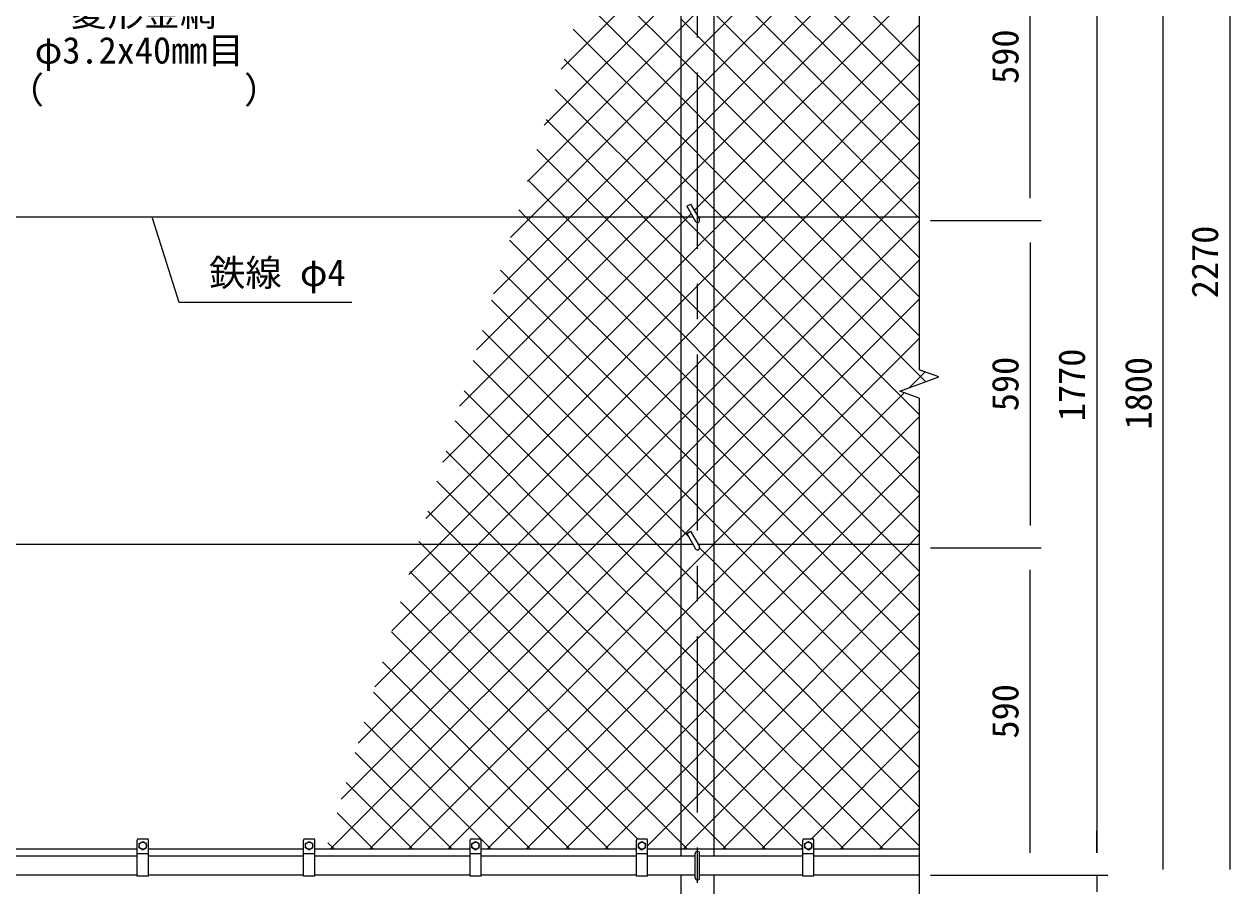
# Model space of a CAD drawing. Units: millimetres, scale not verified. Extents: x -4200 to 4200, y -2970 to 2970.
# Drawn here: x -2599 to -425, y -530 to 1024 of the extents above; entities that cross this region are included whole.
import ezdxf
from ezdxf.enums import TextEntityAlignment as Align

# ---------------------------------------------------------------- set-up
doc = ezdxf.new("R2010")
doc.units = ezdxf.units.MM
doc.header["$LTSCALE"] = 10
doc.linetypes.add('USER1', pattern=[50.8, 31.75, -6.35, 6.35, -6.35])
for name, color, linetype, lineweight in [('0-0_D-STR1', 1, 'Continuous', 25), ('0-1_D-STR2', 7, 'Continuous', 13), ('0-2_D-STR3', 3, 'Continuous', 13), ('0-3_D-BMK', 2, 'USER1', 13), ('0-4_D-STR-DIM', 7, 'Continuous', 13), ('0-A_D-STR-TXT', 7, 'Continuous', 13)]:
    doc.layers.add(name, color=color, linetype=linetype, lineweight=lineweight)
doc.styles.add('ＭＳ ゴシック', font='')
doc.styles.get('ＭＳ ゴシック').set_extended_font_data('MS Gothic')

msp = doc.modelspace()

# ---------------------------------------------------------------- linework, layer by layer
at = {"layer": '0-0_D-STR1'}
for p, q in [((-1415.22, 1226), (-1415.22, -476)), ((-1354.72, -476), (-1354.72, 1226)), ((-2394.97, -476), (-2674.97, -476)), ((-2094.97, -476), (-2374.97, -476)), ((-1794.97, -476), (-2074.97, -476)), ((-1494.97, -476), (-1774.97, -476)), ((-1388.97, -476), (-1474.97, -476)), ((-1194.97, -476), (-1380.97, -476)), ((-984.97, -476), (-1174.97, -476)), ((-2394.97, -510), (-2674.97, -510)), ((-2094.97, -510), (-2374.97, -510)), ((-1794.97, -510), (-2074.97, -510)), ((-1494.97, -510), (-1774.97, -510)), ((-1388.97, -510), (-1474.97, -510)), ((-1194.97, -510), (-1380.97, -510)), ((-984.97, -510), (-1174.97, -510))]:
    msp.add_line(p, q, dxfattribs=at)
msp.add_lwpolyline([(-1415.22, -510), (-1415.22, -890), (-1354.72, -890), (-1354.72, -510)], dxfattribs=at)
at = {"layer": '0-1_D-STR2'}
for p, q in [((-1354.72, 1006.65), (-1148.37, 1213)), ((-1354.72, 935.94), (-1077.66, 1213)), ((-1354.72, 865.22), (-1006.95, 1213)), ((-984.97, 886.04), (-1311.93, 1213)), ((-984.97, 956.75), (-1241.22, 1213)), ((-1415.22, 962.74), (-1576.1, 1123.62)), ((-1661.14, 841.66), (-1415.22, 1087.57)), ((-1415.22, 892.03), (-1592.49, 1069.29)), ((-1415.22, 1016.86), (-1354.72, 1077.36)), ((-1354.72, 972.95), (-1415.22, 1033.45)), ((-1691.67, 740.41), (-1415.22, 1016.86)), ((-1415.22, 946.15), (-1354.72, 1006.65)), ((-1354.72, 902.24), (-1415.22, 962.74)), ((-1057.77, 676), (-1354.72, 972.95)), ((-1685.37, 676), (-1415.22, 946.15)), ((-1415.22, 875.44), (-1354.72, 935.94)), ((-1261.11, 676), (-984.97, 952.13)), ((-1354.72, 831.53), (-1415.22, 892.03)), ((-1128.49, 676), (-1354.72, 902.24)), ((-1614.66, 676), (-1415.22, 875.44)), ((-1190.4, 676), (-984.97, 881.42)), ((-1482.04, 676), (-1658.02, 851.98)), ((-1415.22, 804.72), (-1354.72, 865.22)), ((-1199.2, 676), (-1354.72, 831.53)), ((-1543.95, 676), (-1415.22, 804.72)), ((-1119.69, 676), (-984.97, 810.71)), ((-1552.75, 676), (-1674.41, 797.66)), ((-1623.46, 676), (-1690.79, 743.33)), ((-1048.97, 676), (-984.97, 740)), ((-1783.27, 436.68), (-1543.95, 676)), ((-1752.73, 537.93), (-1614.66, 676)), ((-1722.2, 639.17), (-1685.37, 676)), ((-1694.17, 676), (-1707.17, 689)), ((-1415.22, 397.05), (-1694.17, 676)), ((-1415.22, 467.76), (-1623.46, 676)), ((-1415.22, 538.47), (-1552.75, 676)), ((-1415.22, 609.19), (-1482.04, 676)), ((-1354.72, 582.38), (-1261.11, 676)), ((-1354.72, 511.67), (-1190.4, 676)), ((-1354.72, 440.96), (-1119.69, 676)), ((-1354.72, 370.25), (-1048.97, 676)), ((-984.97, 461.78), (-1199.2, 676)), ((-984.97, 532.49), (-1128.49, 676)), ((-984.97, 603.2), (-1057.77, 676)), ((-1415.22, 326.34), (-1723.56, 634.68)), ((-1354.72, 548.69), (-1415.22, 609.19)), ((-1354.72, 228.83), (-984.97, 598.58)), ((-1415.22, 255.63), (-1739.94, 580.35)), ((-1415.22, 521.88), (-1354.72, 582.38)), ((-984.97, 178.94), (-1354.72, 548.69)), ((-1851.11, 86), (-1415.22, 521.88)), ((-1415.22, 184.92), (-1756.32, 526.02)), ((-1354.72, 477.97), (-1415.22, 538.47)), ((-1354.72, 158.12), (-984.97, 527.87)), ((-1415.22, 451.17), (-1354.72, 511.67)), ((-1354.72, 407.26), (-1415.22, 467.76)), ((-984.97, 108.22), (-1354.72, 477.97)), ((-1780.4, 86), (-1415.22, 451.17)), ((-1415.22, 380.46), (-1354.72, 440.96)), ((-1457.72, 86), (-1789.09, 417.37)), ((-1354.72, 336.55), (-1415.22, 397.05)), ((-1033.46, 86), (-1354.72, 407.26)), ((-1002.97, 368.45), (-974.56, 396.86)), ((-1709.69, 86), (-1415.22, 380.46)), ((-1415.22, 309.75), (-1354.72, 370.25)), ((-1528.44, 86), (-1805.48, 363.04)), ((-1354.72, 265.84), (-1415.22, 326.34)), ((-1104.17, 86), (-1354.72, 336.55)), ((-1599.15, 86), (-1821.86, 308.71)), ((-1638.97, 86), (-1415.22, 309.75)), ((-1214.71, 86), (-984.97, 315.74)), ((-1174.88, 86), (-1354.72, 265.84)), ((-1669.86, 86), (-1838.24, 254.39)), ((-1354.72, 195.13), (-1415.22, 255.63)), ((-1144, 86), (-984.97, 245.03)), ((-1415.22, 168.33), (-1354.72, 228.83)), ((-1354.72, 124.42), (-1415.22, 184.92)), ((-1245.59, 86), (-1354.72, 195.13)), ((-1073.29, 86), (-984.97, 174.31)), ((-1497.55, 86), (-1415.22, 168.33)), ((-1415.22, 97.62), (-1354.72, 158.12)), ((-1811.28, 86), (-1871.01, 145.73)), ((-1316.3, 86), (-1354.72, 124.42)), ((-1881.99, 86), (-1887.39, 91.41)), ((-1426.84, 86), (-1415.22, 97.62)), ((-1002.58, 86), (-984.97, 103.6)), ((-2046.55, -463), (-1497.55, 86)), ((-1996.99, -272.02), (-1638.97, 86)), ((-1975.84, -463), (-1426.84, 86)), ((-1966.46, -170.78), (-1709.69, 86)), ((-1935.93, -69.53), (-1780.4, 86)), ((-1905.4, 31.71), (-1851.11, 86)), ((-1415.22, -380.76), (-1881.99, 86)), ((-1415.22, -310.05), (-1811.28, 86)), ((-1415.22, -168.63), (-1669.86, 86)), ((-1415.22, -97.92), (-1599.15, 86)), ((-1415.22, -27.21), (-1528.44, 86)), ((-1415.22, 43.5), (-1457.72, 86)), ((-1354.72, -54.01), (-1214.71, 86)), ((-1354.72, -124.72), (-1144, 86)), ((-1354.72, -195.44), (-1073.29, 86)), ((-1354.72, -266.15), (-1002.58, 86)), ((-984.97, -245.33), (-1316.3, 86)), ((-984.97, -174.62), (-1245.59, 86)), ((-984.97, -103.91), (-1174.88, 86)), ((-984.97, -33.2), (-1104.17, 86)), ((-984.97, 37.51), (-1033.46, 86)), ((-1354.72, -17), (-1415.22, 43.5)), ((-1492.41, -445), (-1920.16, -17.25)), ((-984.97, -386.75), (-1354.72, -17)), ((-1354.72, -87.71), (-1415.22, -27.21)), ((-1415.22, -114.51), (-1354.72, -54.01)), ((-1545.12, -463), (-1936.54, -71.58)), ((-1354.72, -158.42), (-1415.22, -97.92)), ((-984.97, -457.46), (-1354.72, -87.71)), ((-1339.45, -463), (-984.97, -108.53)), ((-1615.83, -463), (-1952.93, -125.9)), ((-1763.71, -463), (-1415.22, -114.51)), ((-1415.22, -185.22), (-1354.72, -124.72)), ((-1354.72, -229.13), (-1415.22, -168.63)), ((-1050.15, -463), (-1354.72, -158.42)), ((-1686.54, -463), (-1969.31, -180.23)), ((-1693, -463), (-1415.22, -185.22)), ((-1415.22, -255.94), (-1354.72, -195.44)), ((-1268.74, -463), (-984.97, -179.24)), ((-1757.25, -463), (-1985.7, -234.56)), ((-1120.86, -463), (-1354.72, -229.13)), ((-1622.29, -463), (-1415.22, -255.94)), ((-1180.03, -445), (-984.97, -249.95)), ((-1415.22, -326.65), (-1354.72, -266.15)), ((-1827.96, -463), (-2002.08, -288.88)), ((-1354.72, -370.55), (-1415.22, -310.05)), ((-1127.31, -463), (-984.97, -320.66)), ((-1898.67, -463), (-2018.46, -343.21)), ((-1551.58, -463), (-1415.22, -326.65)), ((-1354.72, -441.26), (-1415.22, -380.76)), ((-1262.28, -463), (-1354.72, -370.55)), ((-1969.38, -463), (-2034.85, -397.54)), ((-1056.6, -463), (-984.97, -391.37)), ((-2040.1, -463), (-2051.23, -451.86)), ((-1332.99, -463), (-1354.72, -441.26)), ((-1474.41, -463), (-1474.97, -462.44)), ((-1198.03, -463), (-1194.97, -459.95)), ((-985.89, -463), (-984.97, -462.08))]:
    msp.add_line(p, q, dxfattribs=at)
for points in [[(-1630.6, 942.9), (-1415.22, 1158.28), (-1360.5, 1213)], [(-984.97, 673.91), (-987.06, 676), (-1354.72, 1043.66), (-1415.22, 1104.16), (-1524.06, 1213)], [(-984.97, 744.62), (-1354.72, 1114.37), (-1415.22, 1174.87), (-1453.35, 1213)], [(-984.97, 815.33), (-1354.72, 1185.08), (-1382.64, 1213)], [(-1813.8, 335.44), (-1473.24, 676), (-1415.22, 734.01), (-1354.72, 794.51), (-984.97, 1164.26)], [(-1390.67, 687.86), (-1354.72, 723.8), (-984.97, 1093.55)], [(-1874.86, 132.95), (-1415.22, 592.59), (-1354.72, 653.09), (-1331.82, 676), (-984.97, 1022.84)], [(-973.19, 379.29), (-1269.91, 676), (-1354.72, 760.82), (-1415.22, 821.32), (-1608.87, 1014.96)], [(-984.97, 320.36), (-1340.62, 676), (-1354.72, 690.11), (-1415.22, 750.61), (-1625.25, 960.64)], [(-984.97, 249.65), (-1354.72, 619.4), (-1411.33, 676), (-1415.22, 679.9), (-1641.64, 906.31)], [(-1844.33, 234.2), (-1415.22, 663.3), (-1402.53, 676), (-1396.52, 682)], [(-2027.53, -373.26), (-1568.26, 86), (-1415.22, 239.04), (-1354.72, 299.54), (-984.97, 669.29)], [(-1905.13, -463), (-1415.22, 26.91), (-1356.13, 86), (-1354.72, 87.41), (-984.97, 457.16)], [(-1401.31, 100.3), (-1415.22, 114.21), (-1772.71, 471.69)], [(-1834.42, -463), (-1415.22, -43.8), (-1354.72, 16.7), (-1285.42, 86), (-1012.17, 359.25)], [(-1194.97, -459.59), (-1354.72, -299.84), (-1415.22, -239.34), (-1740.57, 86), (-1854.63, 200.06)], [(-984.97, -316.04), (-1354.72, 53.71), (-1380.98, 79.97)], [(-1403.7, -463), (-1415.22, -451.47), (-1903.78, 37.08)], [(-1474.97, -457.11), (-1415.22, -397.36), (-1354.72, -336.86), (-984.97, 32.89)], [(-1410.16, -463), (-1354.72, -407.57), (-984.97, -37.82)]]:
    msp.add_lwpolyline(points, dxfattribs=at)
at = {"layer": '0-2_D-STR3'}
for p, q in [((-1404.37, 695.59), (-1397.44, 699.59)), ((-1397.44, 699.59), (-1381.51, 672)), ((-1393.06, 676), (-3383.82, 676)), ((-1404.37, 695.59), (-1388.44, 668)), ((-984.97, 676), (-1383.82, 676)), ((-1404.37, 105.59), (-1397.44, 109.59)), ((-1397.44, 109.59), (-1381.51, 82)), ((-1404.37, 105.59), (-1388.44, 78)), ((-1393.06, 86), (-3383.82, 86)), ((-984.97, 86), (-1383.82, 86)), ((-2394.97, -512), (-2394.97, -447)), ((-2376.97, -445), (-2392.97, -445)), ((-2391.47, -460.74), (-2391.47, -453.26)), ((-2378.47, -460.74), (-2378.47, -453.26)), ((-2374.97, -512), (-2374.97, -447)), ((-2094.97, -512), (-2094.97, -447)), ((-2076.97, -445), (-2092.97, -445)), ((-2091.47, -460.74), (-2091.47, -453.26)), ((-2078.47, -460.74), (-2078.47, -453.26)), ((-2074.97, -512), (-2074.97, -447)), ((-1794.97, -512), (-1794.97, -447)), ((-1776.97, -445), (-1792.97, -445)), ((-1791.47, -460.74), (-1791.47, -453.26)), ((-1778.47, -460.74), (-1778.47, -453.26)), ((-1774.97, -512), (-1774.97, -447)), ((-1494.97, -512), (-1494.97, -447)), ((-1476.97, -445), (-1492.97, -445)), ((-1491.47, -460.74), (-1491.47, -453.26)), ((-1478.47, -460.74), (-1478.47, -453.26)), ((-1474.97, -512), (-1474.97, -447)), ((-1194.97, -512), (-1194.97, -447)), ((-1176.97, -445), (-1192.97, -445)), ((-1191.47, -460.74), (-1191.47, -453.26)), ((-1178.47, -460.74), (-1178.47, -453.26)), ((-1174.97, -512), (-1174.97, -447)), ((-2674.97, -463), (-2394.97, -463)), ((-2374.97, -472), (-2394.97, -472)), ((-2391.47, -460.74), (-2384.97, -464.5)), ((-2384.97, -464.5), (-2378.47, -460.74)), ((-2374.97, -463), (-2094.97, -463)), ((-2074.97, -472), (-2094.97, -472)), ((-2091.47, -460.74), (-2084.97, -464.5)), ((-2084.97, -464.5), (-2078.47, -460.74)), ((-2074.97, -463), (-1794.97, -463)), ((-1774.97, -472), (-1794.97, -472)), ((-1791.47, -460.74), (-1784.97, -464.5)), ((-1784.97, -464.5), (-1778.47, -460.74)), ((-1774.97, -463), (-1494.97, -463)), ((-1474.97, -472), (-1494.97, -472)), ((-1491.47, -460.74), (-1484.97, -464.5)), ((-1484.97, -464.5), (-1478.47, -460.74)), ((-1474.97, -463), (-1194.97, -463)), ((-1388.97, -515), (-1388.97, -471)), ((-1380.97, -515), (-1380.97, -471)), ((-1174.97, -472), (-1194.97, -472)), ((-1191.47, -460.74), (-1184.97, -464.5)), ((-1184.97, -464.5), (-1178.47, -460.74)), ((-1174.97, -463), (-984.97, -463)), ((-2374.97, -512), (-2394.97, -512)), ((-2074.97, -512), (-2094.97, -512)), ((-1774.97, -512), (-1794.97, -512)), ((-1474.97, -512), (-1494.97, -512)), ((-1174.97, -512), (-1194.97, -512))]:
    msp.add_line(p, q, dxfattribs=at)
for points in [[(-2391.47, -453.26), (-2384.97, -449.5), (-2378.47, -453.26)], [(-2091.47, -453.26), (-2084.97, -449.5), (-2078.47, -453.26)], [(-1791.47, -453.26), (-1784.97, -449.5), (-1778.47, -453.26)], [(-1491.47, -453.26), (-1484.97, -449.5), (-1478.47, -453.26)], [(-1191.47, -453.26), (-1184.97, -449.5), (-1178.47, -453.26)]]:
    msp.add_lwpolyline(points, dxfattribs=at)
for centre in [(-2384.97, -457), (-2084.97, -457), (-1784.97, -457), (-1484.97, -457), (-1184.97, -457)]:
    msp.add_circle(centre, 6.49, dxfattribs=at)
for centre, radius, start, end in [((-1384.97, 670), 4, 210, 30), ((-1384.97, 80), 4, 210, 30), ((-2392.97, -447), 2, 90, 180), ((-2376.97, -447), 2, 0, 90), ((-2092.97, -447), 2, 90, 180), ((-2076.97, -447), 2, 0, 90), ((-1792.97, -447), 2, 90, 180), ((-1776.97, -447), 2, 0, 90), ((-1492.97, -447), 2, 90, 180), ((-1476.97, -447), 2, 0, 90), ((-1192.97, -447), 2, 90, 180), ((-1176.97, -447), 2, 0, 90), ((-1384.97, -471), 4, 0, 180), ((-1384.97, -515), 4, 180, 0)]:
    msp.add_arc(centre, radius, start, end, dxfattribs=at)
at = {"layer": '0-3_D-BMK'}
msp.add_line((-1384.97, -905), (-1384.97, 1745), dxfattribs=at)
at = {"layer": '0-4_D-STR-DIM'}
for p, q in [((-984.97, 1765), (-984.97, 400.65)), ((-424.97, 1690), (-424.97, -500)), ((-784.97, 710), (-784.97, 1220)), ((-664.97, 1220), (-664.97, -470)), ((-544.97, -500), (-544.97, 1220)), ((-964.97, 670), (-764.97, 670)), ((-964.97, 670), (-764.97, 670)), ((-784.97, 630), (-784.97, 120)), ((-949.74, 387.83), (-984.97, 400.65)), ((-1020.21, 362.17), (-949.74, 387.83)), ((-984.97, 349.35), (-1020.21, 362.17)), ((-984.97, 349.35), (-984.97, -630)), ((-964.97, 80), (-764.97, 80)), ((-964.97, 80), (-764.97, 80)), ((-784.97, -470), (-784.97, 40)), ((-664.97, -470), (-664.97, -430)), ((-964.97, -510), (-644.97, -510)), ((-964.97, -510), (-644.97, -510)), ((-964.97, -510), (-764.97, -510)), ((-664.97, -510), (-664.97, -540))]:
    msp.add_line(p, q, dxfattribs=at)
at = {"layer": '0-A_D-STR-TXT'}
msp.add_lwpolyline([(-2008.02, 522.37), (-2319.35, 522.37), (-2367.45, 674.09)], dxfattribs=at)

# ---------------------------------------------------------------- texts
at = {"layer": '0-4_D-STR-DIM', "style": 'ＭＳ ゴシック'}
for s, p in [('590', (-791.72, 916.12)), ('2270', (-431.72, 529.75)), ('1770', (-671.72, 308.1)), ('590', (-791.72, 326.12)), ('1800', (-551.72, 293.1)), ('590', (-791.72, -263.88))]:
    msp.add_text(s, height=48.09, rotation=90, dxfattribs=at).set_placement(p, align=Align.BOTTOM_LEFT)
at = {"layer": '0-A_D-STR-TXT', "style": 'ＭＳ ゴシック'}
for s, p in [('菱形金網', (-2514.92, 1005.9)), ('φ3.2x40mm目', (-2579.9, 938.31)), ('（\u3000\u3000   \u3000\u3000）', (-2628.63, 866.66)), ('鉄線 φ4', (-2265.64, 537.24))]:
    msp.add_text(s, height=48.09, dxfattribs=at).set_placement(p, align=Align.BOTTOM_LEFT)

doc.saveas('drawing.dxf')
